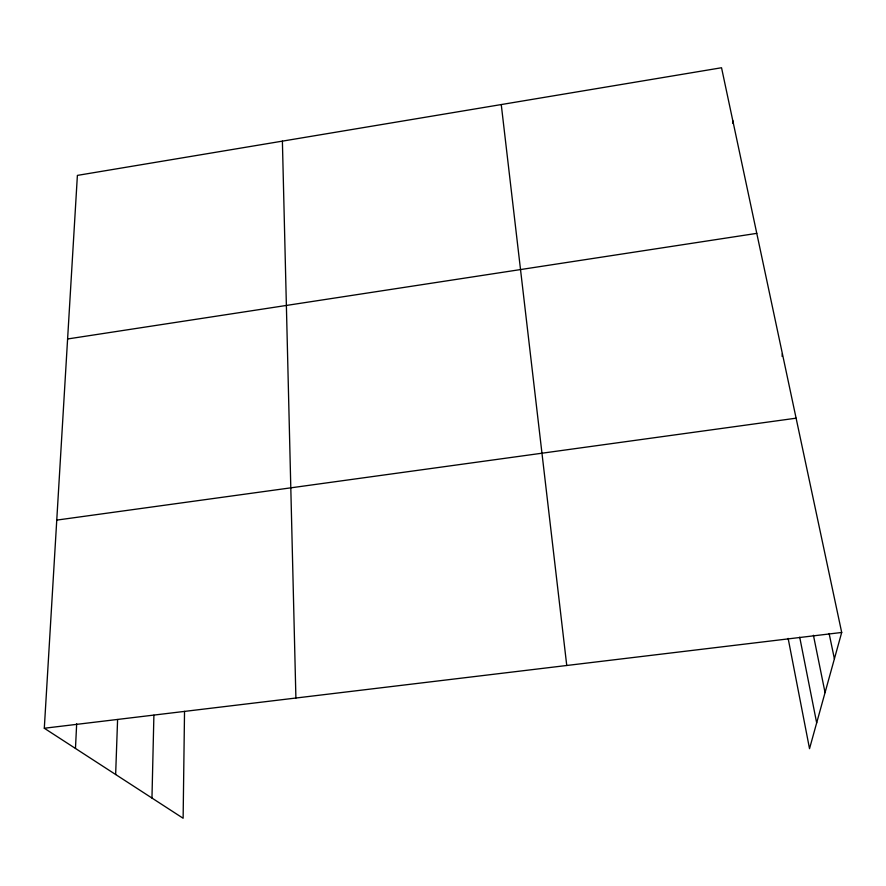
<?xml version="1.0" encoding="UTF-8"?>
<svg xmlns="http://www.w3.org/2000/svg" width="886" height="886" viewBox="0 0 886 886"><rect width="100%" height="100%" fill="white"/><g stroke="black" fill="none" stroke-linecap="round" stroke-linejoin="round"><path stroke-width="1.33" d="M184.532 711.358L183.125 818.254L44.3 728.248L77.392 175.395L721.536 67.746L841.7 632.46L809.527 748.67L788.141 638.396M151.96 798.042L153.898 715.19M732.667 123.187L732.755 120.463M115.645 774.508L117.594 719.521M75.465 748.448L76.672 723.807M782.083 356.349L782.371 353.614M67.602 338.973L756.777 233.361M56.759 520.104L796.104 418.181M44.3 728.248L841.7 632.46M829.119 633.49L834.402 658.841M813.426 635.262L825.054 692.608M799.704 637.189L816.67 722.876M501.255 104.559L566.752 665.486M282.39 141.14L295.902 698.024"/></g></svg>
